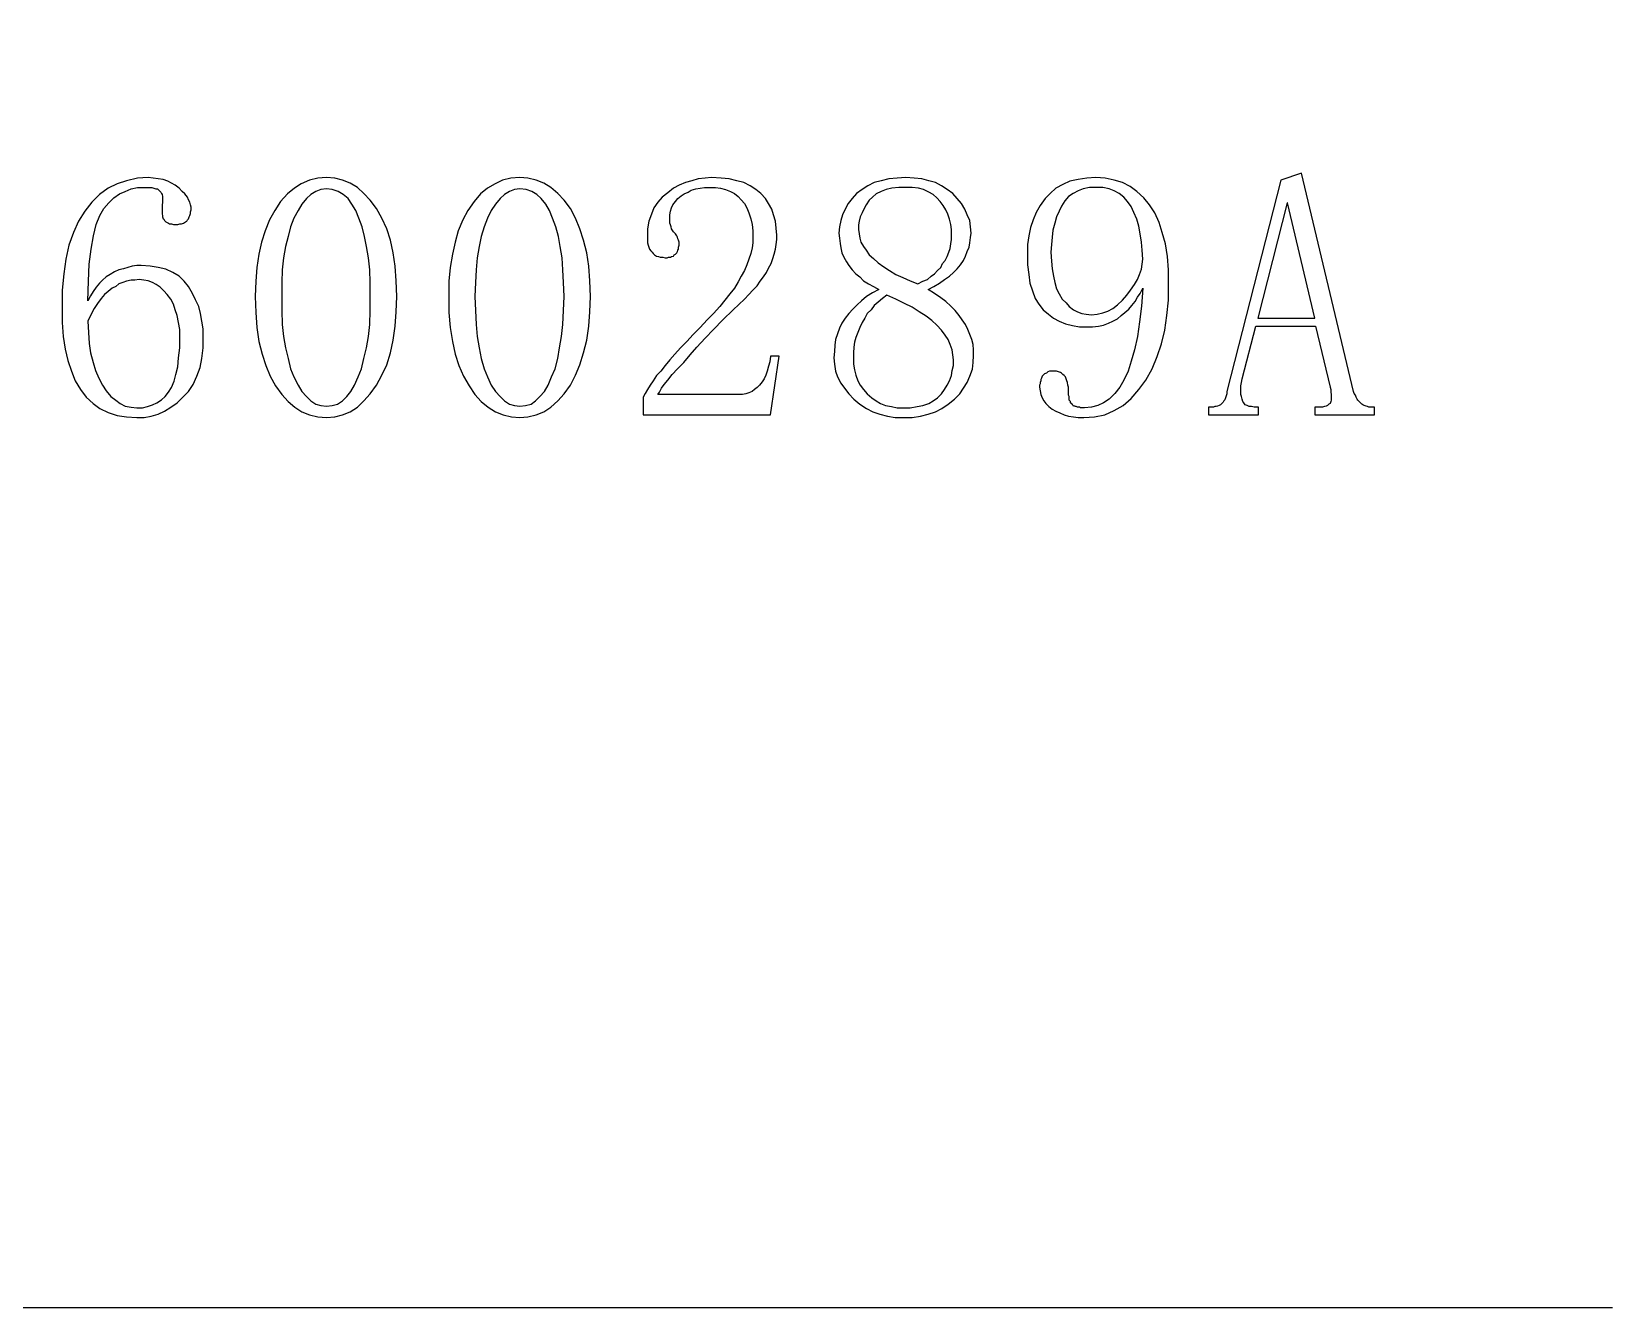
# Model space of a CAD drawing. Extents: x -210 to 210, y -160 to 160.
# Drawn here: x -129.22 to -104.25, y -160 to -139.84 of the extents above; entities that cross this region are included whole.
import ezdxf

# ---------------------------------------------------------------- set-up
doc = ezdxf.new("R2010")
doc.units = 0
doc.header["$MEASUREMENT"] = 0
doc.layers.get('0').update_dxf_attribs({"linetype": 'CONTINUOUS'})

msp = doc.modelspace()

# ---------------------------------------------------------------- linework, layer by layer
msp.add_lwpolyline([(-210.001016, -79.375498), (-210.001016, -158.001006), (-210.001016, -158.001006, 0.414214), (-208.000996, -160.000996), (-208.000996, -160.000996), (-104.250498, -160.000996)], format="xyb")
for points in [[(-127.35, -143.55), (-127.49, -143.54), (-127.49, -143.54), (-127.56, -143.54), (-127.56, -143.54), (-127.63, -143.55), (-127.63, -143.55), (-127.7, -143.57), (-127.7, -143.57), (-127.77, -143.59), (-127.77, -143.59), (-127.84, -143.61), (-127.84, -143.61), (-127.91, -143.64), (-127.91, -143.64), (-127.98, -143.68), (-127.98, -143.68), (-128.04, -143.72), (-128.04, -143.72), (-128.1, -143.77), (-128.1, -143.77), (-128.15, -143.82), (-128.15, -143.82), (-128.2, -143.88), (-128.2, -143.88), (-128.25, -143.95), (-128.25, -143.95), (-128.29, -144.02), (-128.29, -144.02), (-128.33, -144.1), (-128.33, -144.1), (-128.32, -143.79), (-128.32, -143.79), (-128.31, -143.52), (-128.31, -143.52), (-128.28, -143.28), (-128.28, -143.28), (-128.24, -143.07), (-128.24, -143.07), (-128.2, -142.89), (-128.2, -142.89), (-128.14, -142.75), (-128.14, -142.75), (-128.08, -142.64), (-128.08, -142.64), (-128, -142.55), (-128, -142.55), (-127.92, -142.47), (-127.92, -142.47), (-127.83, -142.41), (-127.83, -142.41), (-127.74, -142.37), (-127.74, -142.37), (-127.65, -142.33), (-127.65, -142.33), (-127.55, -142.31), (-127.55, -142.31), (-127.45, -142.31), (-127.45, -142.31), (-127.4, -142.31), (-127.4, -142.31), (-127.36, -142.31), (-127.36, -142.31), (-127.32, -142.31), (-127.32, -142.31), (-127.29, -142.32), (-127.29, -142.32), (-127.26, -142.33), (-127.26, -142.33), (-127.23, -142.33), (-127.23, -142.33), (-127.21, -142.35), (-127.21, -142.35), (-127.2, -142.36), (-127.2, -142.36), (-127.18, -142.38), (-127.18, -142.38), (-127.17, -142.4), (-127.17, -142.4), (-127.16, -142.42), (-127.16, -142.42), (-127.15, -142.45), (-127.15, -142.45), (-127.15, -142.47), (-127.15, -142.47), (-127.15, -142.5), (-127.15, -142.5), (-127.15, -142.51), (-127.15, -142.51), (-127.15, -142.52), (-127.15, -142.52), (-127.15, -142.54), (-127.15, -142.54), (-127.15, -142.55), (-127.15, -142.55), (-127.15, -142.56), (-127.15, -142.56), (-127.16, -142.57), (-127.16, -142.57), (-127.16, -142.58), (-127.16, -142.58), (-127.16, -142.59), (-127.16, -142.59), (-127.16, -142.61), (-127.16, -142.61), (-127.16, -142.62), (-127.16, -142.62), (-127.16, -142.63), (-127.16, -142.63), (-127.16, -142.64), (-127.16, -142.64), (-127.16, -142.65), (-127.16, -142.65), (-127.16, -142.67), (-127.16, -142.67), (-127.16, -142.7), (-127.16, -142.7), (-127.16, -142.73), (-127.16, -142.73), (-127.15, -142.75), (-127.15, -142.75), (-127.15, -142.77), (-127.15, -142.77), (-127.14, -142.8), (-127.14, -142.8), (-127.13, -142.81), (-127.13, -142.81), (-127.12, -142.83), (-127.12, -142.83), (-127.1, -142.85), (-127.1, -142.85), (-127.08, -142.86), (-127.08, -142.86), (-127.06, -142.87), (-127.06, -142.87), (-127.04, -142.88), (-127.04, -142.88), (-127.01, -142.88), (-127.01, -142.88), (-126.98, -142.89), (-126.98, -142.89), (-126.95, -142.89), (-126.95, -142.89), (-126.91, -142.89), (-126.91, -142.89), (-126.88, -142.88), (-126.88, -142.88), (-126.85, -142.88), (-126.85, -142.88), (-126.82, -142.87), (-126.82, -142.87), (-126.79, -142.85), (-126.79, -142.85), (-126.77, -142.84), (-126.77, -142.84), (-126.76, -142.82), (-126.76, -142.82), (-126.74, -142.8), (-126.74, -142.8), (-126.73, -142.77), (-126.73, -142.77), (-126.72, -142.75), (-126.72, -142.75), (-126.71, -142.72), (-126.71, -142.72), (-126.71, -142.69), (-126.71, -142.69), (-126.7, -142.66), (-126.7, -142.66), (-126.7, -142.62), (-126.7, -142.62), (-126.71, -142.58), (-126.71, -142.58), (-126.72, -142.54), (-126.72, -142.54), (-126.74, -142.5), (-126.74, -142.5), (-126.76, -142.46), (-126.76, -142.46), (-126.8, -142.41), (-126.8, -142.41), (-126.84, -142.37), (-126.84, -142.37), (-126.89, -142.32), (-126.89, -142.32), (-126.95, -142.27), (-126.95, -142.27), (-127.01, -142.24), (-127.01, -142.24), (-127.07, -142.21), (-127.07, -142.21), (-127.14, -142.18), (-127.14, -142.18), (-127.22, -142.17), (-127.22, -142.17), (-127.3, -142.16), (-127.3, -142.16), (-127.38, -142.15), (-127.38, -142.15), (-127.55, -142.16), (-127.55, -142.16), (-127.72, -142.2), (-127.72, -142.2), (-127.87, -142.25), (-127.87, -142.25), (-128.01, -142.32), (-128.01, -142.32), (-128.15, -142.42), (-128.15, -142.42), (-128.27, -142.54), (-128.27, -142.54), (-128.38, -142.68), (-128.38, -142.68), (-128.48, -142.84), (-128.48, -142.84), (-128.56, -143.02), (-128.56, -143.02), (-128.63, -143.22), (-128.63, -143.22), (-128.68, -143.44), (-128.68, -143.44), (-128.71, -143.67), (-128.71, -143.67), (-128.74, -143.93), (-128.74, -143.93), (-128.74, -144.21), (-128.74, -144.21), (-128.74, -144.44), (-128.74, -144.44), (-128.72, -144.66), (-128.72, -144.66), (-128.69, -144.86), (-128.69, -144.86), (-128.65, -145.04), (-128.65, -145.04), (-128.59, -145.21), (-128.59, -145.21), (-128.53, -145.36), (-128.53, -145.36), (-128.45, -145.5), (-128.45, -145.5), (-128.36, -145.62), (-128.36, -145.62), (-128.25, -145.72), (-128.25, -145.72), (-128.14, -145.8), (-128.14, -145.8), (-128.01, -145.86), (-128.01, -145.86), (-127.87, -145.91), (-127.87, -145.91), (-127.72, -145.93), (-127.72, -145.93), (-127.56, -145.94), (-127.56, -145.94), (-127.44, -145.94), (-127.44, -145.94), (-127.33, -145.92), (-127.33, -145.92), (-127.22, -145.89), (-127.22, -145.89), (-127.12, -145.84), (-127.12, -145.84), (-127.02, -145.78), (-127.02, -145.78), (-126.92, -145.71), (-126.92, -145.71), (-126.83, -145.62), (-126.83, -145.62), (-126.74, -145.53), (-126.74, -145.53), (-126.67, -145.42), (-126.67, -145.42), (-126.61, -145.29), (-126.61, -145.29), (-126.56, -145.15), (-126.56, -145.15), (-126.53, -145.01), (-126.53, -145.01), (-126.51, -144.84), (-126.51, -144.84), (-126.51, -144.67), (-126.51, -144.67), (-126.51, -144.54), (-126.51, -144.54), (-126.53, -144.42), (-126.53, -144.42), (-126.55, -144.3), (-126.55, -144.3), (-126.58, -144.19), (-126.58, -144.19), (-126.63, -144.08), (-126.63, -144.08), (-126.68, -143.98), (-126.68, -143.98), (-126.74, -143.87), (-126.74, -143.87), (-126.81, -143.79), (-126.81, -143.79), (-126.89, -143.71), (-126.89, -143.71), (-126.99, -143.65), (-126.99, -143.65), (-127.1, -143.6), (-127.1, -143.6), (-127.22, -143.57), (-127.22, -143.57), (-127.35, -143.55)], [(-124.7, -145.93), (-124.56, -145.94), (-124.56, -145.94), (-124.43, -145.93), (-124.43, -145.93), (-124.31, -145.9), (-124.31, -145.9), (-124.19, -145.85), (-124.19, -145.85), (-124.07, -145.78), (-124.07, -145.78), (-123.97, -145.68), (-123.97, -145.68), (-123.87, -145.57), (-123.87, -145.57), (-123.77, -145.43), (-123.77, -145.43), (-123.69, -145.27), (-123.69, -145.27), (-123.61, -145.11), (-123.61, -145.11), (-123.55, -144.92), (-123.55, -144.92), (-123.51, -144.72), (-123.51, -144.72), (-123.48, -144.5), (-123.48, -144.5), (-123.46, -144.27), (-123.46, -144.27), (-123.45, -144.03), (-123.45, -144.03), (-123.46, -143.78), (-123.46, -143.78), (-123.48, -143.55), (-123.48, -143.55), (-123.51, -143.34), (-123.51, -143.34), (-123.55, -143.14), (-123.55, -143.14), (-123.61, -142.96), (-123.61, -142.96), (-123.69, -142.79), (-123.69, -142.79), (-123.77, -142.64), (-123.77, -142.64), (-123.87, -142.51), (-123.87, -142.51), (-123.97, -142.4), (-123.97, -142.4), (-124.07, -142.31), (-124.07, -142.31), (-124.19, -142.24), (-124.19, -142.24), (-124.31, -142.19), (-124.31, -142.19), (-124.43, -142.16), (-124.43, -142.16), (-124.56, -142.15), (-124.56, -142.15), (-124.7, -142.16), (-124.7, -142.16), (-124.83, -142.19), (-124.83, -142.19), (-124.96, -142.25), (-124.96, -142.25), (-125.07, -142.32), (-125.07, -142.32), (-125.18, -142.41), (-125.18, -142.41), (-125.29, -142.53), (-125.29, -142.53), (-125.38, -142.67), (-125.38, -142.67), (-125.46, -142.82), (-125.46, -142.82), (-125.53, -142.99), (-125.53, -142.99), (-125.59, -143.17), (-125.59, -143.17), (-125.63, -143.36), (-125.63, -143.36), (-125.66, -143.57), (-125.66, -143.57), (-125.68, -143.79), (-125.68, -143.79), (-125.69, -144.03), (-125.69, -144.03), (-125.68, -144.28), (-125.68, -144.28), (-125.66, -144.52), (-125.66, -144.52), (-125.63, -144.74), (-125.63, -144.74), (-125.58, -144.94), (-125.58, -144.94), (-125.52, -145.12), (-125.52, -145.12), (-125.45, -145.29), (-125.45, -145.29), (-125.37, -145.44), (-125.37, -145.44), (-125.27, -145.58), (-125.27, -145.58), (-125.17, -145.69), (-125.17, -145.69), (-125.06, -145.78), (-125.06, -145.78), (-124.95, -145.85), (-124.95, -145.85), (-124.83, -145.9), (-124.83, -145.9), (-124.7, -145.93)], [(-121.64, -145.93), (-121.51, -145.94), (-121.51, -145.94), (-121.38, -145.93), (-121.38, -145.93), (-121.25, -145.9), (-121.25, -145.9), (-121.13, -145.85), (-121.13, -145.85), (-121.02, -145.78), (-121.02, -145.78), (-120.91, -145.68), (-120.91, -145.68), (-120.81, -145.57), (-120.81, -145.57), (-120.71, -145.43), (-120.71, -145.43), (-120.63, -145.27), (-120.63, -145.27), (-120.56, -145.11), (-120.56, -145.11), (-120.5, -144.92), (-120.5, -144.92), (-120.45, -144.72), (-120.45, -144.72), (-120.42, -144.5), (-120.42, -144.5), (-120.4, -144.27), (-120.4, -144.27), (-120.39, -144.03), (-120.39, -144.03), (-120.4, -143.78), (-120.4, -143.78), (-120.42, -143.55), (-120.42, -143.55), (-120.45, -143.34), (-120.45, -143.34), (-120.5, -143.14), (-120.5, -143.14), (-120.56, -142.96), (-120.56, -142.96), (-120.63, -142.79), (-120.63, -142.79), (-120.71, -142.64), (-120.71, -142.64), (-120.81, -142.51), (-120.81, -142.51), (-120.91, -142.4), (-120.91, -142.4), (-121.02, -142.31), (-121.02, -142.31), (-121.13, -142.24), (-121.13, -142.24), (-121.25, -142.19), (-121.25, -142.19), (-121.38, -142.16), (-121.38, -142.16), (-121.51, -142.15), (-121.51, -142.15), (-121.65, -142.16), (-121.65, -142.16), (-121.78, -142.19), (-121.78, -142.19), (-121.9, -142.25), (-121.9, -142.25), (-122.02, -142.32), (-122.02, -142.32), (-122.13, -142.41), (-122.13, -142.41), (-122.23, -142.53), (-122.23, -142.53), (-122.33, -142.67), (-122.33, -142.67), (-122.41, -142.82), (-122.41, -142.82), (-122.48, -142.99), (-122.48, -142.99), (-122.53, -143.17), (-122.53, -143.17), (-122.57, -143.36), (-122.57, -143.36), (-122.61, -143.57), (-122.61, -143.57), (-122.63, -143.79), (-122.63, -143.79), (-122.63, -144.03), (-122.63, -144.03), (-122.63, -144.28), (-122.63, -144.28), (-122.61, -144.52), (-122.61, -144.52), (-122.57, -144.74), (-122.57, -144.74), (-122.53, -144.94), (-122.53, -144.94), (-122.47, -145.12), (-122.47, -145.12), (-122.4, -145.29), (-122.4, -145.29), (-122.31, -145.44), (-122.31, -145.44), (-122.22, -145.58), (-122.22, -145.58), (-122.12, -145.69), (-122.12, -145.69), (-122.01, -145.78), (-122.01, -145.78), (-121.89, -145.85), (-121.89, -145.85), (-121.77, -145.9), (-121.77, -145.9), (-121.64, -145.93)], [(-117.83, -142.99), (-117.83, -143.1), (-117.83, -143.1), (-117.83, -143.18), (-117.83, -143.18), (-117.84, -143.26), (-117.84, -143.26), (-117.86, -143.35), (-117.86, -143.35), (-117.89, -143.44), (-117.89, -143.44), (-117.92, -143.53), (-117.92, -143.53), (-117.96, -143.62), (-117.96, -143.62), (-118.01, -143.71), (-118.01, -143.71), (-118.06, -143.8), (-118.06, -143.8), (-118.12, -143.9), (-118.12, -143.9), (-118.19, -143.99), (-118.19, -143.99), (-118.27, -144.09), (-118.27, -144.09), (-118.35, -144.19), (-118.35, -144.19), (-118.45, -144.3), (-118.45, -144.3), (-118.55, -144.4), (-118.55, -144.4), (-118.66, -144.52), (-118.66, -144.52), (-118.77, -144.63), (-118.77, -144.63), (-118.87, -144.74), (-118.87, -144.74), (-118.97, -144.84), (-118.97, -144.84), (-119.06, -144.94), (-119.06, -144.94), (-119.14, -145.03), (-119.14, -145.03), (-119.21, -145.12), (-119.21, -145.12), (-119.28, -145.21), (-119.28, -145.21), (-119.35, -145.28), (-119.35, -145.28), (-119.4, -145.36), (-119.4, -145.36), (-119.45, -145.43), (-119.45, -145.43), (-119.49, -145.5), (-119.49, -145.5), (-119.53, -145.56), (-119.53, -145.56), (-119.56, -145.62), (-119.56, -145.62), (-119.56, -145.9), (-119.56, -145.9), (-117.55, -145.9), (-117.55, -145.9), (-117.41, -144.97), (-117.41, -144.97), (-117.55, -144.97), (-117.55, -144.97), (-117.56, -145.06), (-117.56, -145.06), (-117.58, -145.13), (-117.58, -145.13), (-117.6, -145.21), (-117.6, -145.21), (-117.62, -145.27), (-117.62, -145.27), (-117.65, -145.33), (-117.65, -145.33), (-117.68, -145.38), (-117.68, -145.38), (-117.72, -145.43), (-117.72, -145.43), (-117.76, -145.47), (-117.76, -145.47), (-117.8, -145.5), (-117.8, -145.5), (-117.84, -145.53), (-117.84, -145.53), (-117.89, -145.55), (-117.89, -145.55), (-117.94, -145.57), (-117.94, -145.57), (-117.99, -145.58), (-117.99, -145.58), (-118.05, -145.58), (-118.05, -145.58), (-119.33, -145.58), (-119.33, -145.58), (-119.3, -145.54), (-119.3, -145.54), (-119.27, -145.48), (-119.27, -145.48), (-119.23, -145.42), (-119.23, -145.42), (-119.17, -145.35), (-119.17, -145.35), (-119.1, -145.26), (-119.1, -145.26), (-119.02, -145.17), (-119.02, -145.17), (-118.92, -145.07), (-118.92, -145.07), (-118.82, -144.95), (-118.82, -144.95), (-118.71, -144.83), (-118.71, -144.83), (-118.58, -144.69), (-118.58, -144.69), (-118.45, -144.55), (-118.45, -144.55), (-118.3, -144.4), (-118.3, -144.4), (-118.14, -144.24), (-118.14, -144.24), (-117.96, -144.07), (-117.96, -144.07), (-117.89, -144), (-117.89, -144), (-117.83, -143.93), (-117.83, -143.93), (-117.76, -143.86), (-117.76, -143.86), (-117.71, -143.79), (-117.71, -143.79), (-117.66, -143.72), (-117.66, -143.72), (-117.61, -143.65), (-117.61, -143.65), (-117.58, -143.58), (-117.58, -143.58), (-117.54, -143.51), (-117.54, -143.51), (-117.51, -143.43), (-117.51, -143.43), (-117.49, -143.36), (-117.49, -143.36), (-117.47, -143.28), (-117.47, -143.28), (-117.46, -143.21), (-117.46, -143.21), (-117.45, -143.13), (-117.45, -143.13), (-117.45, -143.06), (-117.45, -143.06), (-117.46, -142.95), (-117.46, -142.95), (-117.47, -142.84), (-117.47, -142.84), (-117.5, -142.74), (-117.5, -142.74), (-117.53, -142.65), (-117.53, -142.65), (-117.58, -142.56), (-117.58, -142.56), (-117.63, -142.48), (-117.63, -142.48), (-117.7, -142.4), (-117.7, -142.4), (-117.78, -142.34), (-117.78, -142.34), (-117.87, -142.28), (-117.87, -142.28), (-117.97, -142.23), (-117.97, -142.23), (-118.08, -142.2), (-118.08, -142.2), (-118.2, -142.17), (-118.2, -142.17), (-118.33, -142.16), (-118.33, -142.16), (-118.48, -142.15), (-118.48, -142.15), (-118.58, -142.16), (-118.58, -142.16), (-118.69, -142.17), (-118.69, -142.17), (-118.79, -142.2), (-118.79, -142.2), (-118.89, -142.23), (-118.89, -142.23), (-118.99, -142.27), (-118.99, -142.27), (-119.08, -142.32), (-119.08, -142.32), (-119.17, -142.39), (-119.17, -142.39), (-119.26, -142.46), (-119.26, -142.46), (-119.33, -142.54), (-119.33, -142.54), (-119.39, -142.63), (-119.39, -142.63), (-119.43, -142.73), (-119.43, -142.73), (-119.47, -142.84), (-119.47, -142.84), (-119.49, -142.96), (-119.49, -142.96), (-119.49, -143.08), (-119.49, -143.08), (-119.49, -143.13), (-119.49, -143.13), (-119.49, -143.18), (-119.49, -143.18), (-119.48, -143.22), (-119.48, -143.22), (-119.47, -143.25), (-119.47, -143.25), (-119.46, -143.28), (-119.46, -143.28), (-119.44, -143.31), (-119.44, -143.31), (-119.42, -143.33), (-119.42, -143.33), (-119.4, -143.35), (-119.4, -143.35), (-119.38, -143.37), (-119.38, -143.37), (-119.35, -143.39), (-119.35, -143.39), (-119.32, -143.4), (-119.32, -143.4), (-119.29, -143.41), (-119.29, -143.41), (-119.25, -143.41), (-119.25, -143.41), (-119.21, -143.42), (-119.21, -143.42), (-119.18, -143.42), (-119.18, -143.42), (-119.16, -143.41), (-119.16, -143.41), (-119.13, -143.41), (-119.13, -143.41), (-119.11, -143.4), (-119.11, -143.4), (-119.08, -143.39), (-119.08, -143.39), (-119.07, -143.37), (-119.07, -143.37), (-119.05, -143.36), (-119.05, -143.36), (-119.03, -143.34), (-119.03, -143.34), (-119.02, -143.32), (-119.02, -143.32), (-119.01, -143.3), (-119.01, -143.3), (-119, -143.28), (-119, -143.28), (-119, -143.25), (-119, -143.25), (-118.99, -143.22), (-118.99, -143.22), (-118.99, -143.19), (-118.99, -143.19), (-118.99, -143.17), (-118.99, -143.17), (-119, -143.14), (-119, -143.14), (-119.01, -143.12), (-119.01, -143.12), (-119.02, -143.09), (-119.02, -143.09), (-119.03, -143.07), (-119.03, -143.07), (-119.05, -143.04), (-119.05, -143.04), (-119.08, -143.01), (-119.08, -143.01), (-119.09, -142.99), (-119.09, -142.99), (-119.11, -142.96), (-119.11, -142.96), (-119.12, -142.93), (-119.12, -142.93), (-119.13, -142.9), (-119.13, -142.9), (-119.14, -142.87), (-119.14, -142.87), (-119.14, -142.84), (-119.14, -142.84), (-119.14, -142.8), (-119.14, -142.8), (-119.14, -142.74), (-119.14, -142.74), (-119.13, -142.68), (-119.13, -142.68), (-119.11, -142.63), (-119.11, -142.63), (-119.09, -142.58), (-119.09, -142.58), (-119.05, -142.53), (-119.05, -142.53), (-119.01, -142.48), (-119.01, -142.48), (-118.96, -142.44), (-118.96, -142.44), (-118.91, -142.41), (-118.91, -142.41), (-118.85, -142.38), (-118.85, -142.38), (-118.8, -142.35), (-118.8, -142.35), (-118.73, -142.33), (-118.73, -142.33), (-118.66, -142.32), (-118.66, -142.32), (-118.59, -142.31), (-118.59, -142.31), (-118.52, -142.31), (-118.52, -142.31), (-118.42, -142.31), (-118.42, -142.31), (-118.34, -142.32), (-118.34, -142.32), (-118.26, -142.34), (-118.26, -142.34), (-118.18, -142.37), (-118.18, -142.37), (-118.12, -142.4), (-118.12, -142.4), (-118.06, -142.45), (-118.06, -142.45), (-118.01, -142.5), (-118.01, -142.5), (-117.96, -142.56), (-117.96, -142.56), (-117.92, -142.63), (-117.92, -142.63), (-117.89, -142.71), (-117.89, -142.71), (-117.86, -142.8), (-117.86, -142.8), (-117.84, -142.89), (-117.84, -142.89), (-117.83, -142.99)], [(-114.35, -145.07), (-114.34, -144.96), (-114.34, -144.96), (-114.34, -144.87), (-114.34, -144.87), (-114.35, -144.79), (-114.35, -144.79), (-114.37, -144.71), (-114.37, -144.71), (-114.4, -144.63), (-114.4, -144.63), (-114.43, -144.55), (-114.43, -144.55), (-114.47, -144.47), (-114.47, -144.47), (-114.52, -144.4), (-114.52, -144.4), (-114.57, -144.33), (-114.57, -144.33), (-114.63, -144.25), (-114.63, -144.25), (-114.7, -144.18), (-114.7, -144.18), (-114.78, -144.11), (-114.78, -144.11), (-114.86, -144.05), (-114.86, -144.05), (-114.96, -143.98), (-114.96, -143.98), (-115.06, -143.92), (-115.06, -143.92), (-114.97, -143.87), (-114.97, -143.87), (-114.88, -143.82), (-114.88, -143.82), (-114.8, -143.76), (-114.8, -143.76), (-114.72, -143.71), (-114.72, -143.71), (-114.66, -143.65), (-114.66, -143.65), (-114.6, -143.59), (-114.6, -143.59), (-114.55, -143.53), (-114.55, -143.53), (-114.5, -143.46), (-114.5, -143.46), (-114.47, -143.39), (-114.47, -143.39), (-114.44, -143.32), (-114.44, -143.32), (-114.41, -143.25), (-114.41, -143.25), (-114.4, -143.18), (-114.4, -143.18), (-114.39, -143.1), (-114.39, -143.1), (-114.38, -143.03), (-114.38, -143.03), (-114.39, -142.93), (-114.39, -142.93), (-114.4, -142.83), (-114.4, -142.83), (-114.44, -142.74), (-114.44, -142.74), (-114.48, -142.65), (-114.48, -142.65), (-114.53, -142.56), (-114.53, -142.56), (-114.6, -142.48), (-114.6, -142.48), (-114.67, -142.4), (-114.67, -142.4), (-114.76, -142.34), (-114.76, -142.34), (-114.85, -142.28), (-114.85, -142.28), (-114.94, -142.23), (-114.94, -142.23), (-115.05, -142.2), (-115.05, -142.2), (-115.16, -142.17), (-115.16, -142.17), (-115.28, -142.16), (-115.28, -142.16), (-115.41, -142.15), (-115.41, -142.15), (-115.55, -142.16), (-115.55, -142.16), (-115.68, -142.17), (-115.68, -142.17), (-115.8, -142.2), (-115.8, -142.2), (-115.91, -142.23), (-115.91, -142.23), (-116.01, -142.28), (-116.01, -142.28), (-116.1, -142.34), (-116.1, -142.34), (-116.19, -142.4), (-116.19, -142.4), (-116.26, -142.48), (-116.26, -142.48), (-116.32, -142.56), (-116.32, -142.56), (-116.37, -142.65), (-116.37, -142.65), (-116.41, -142.74), (-116.41, -142.74), (-116.44, -142.83), (-116.44, -142.83), (-116.46, -142.93), (-116.46, -142.93), (-116.47, -143.03), (-116.47, -143.03), (-116.46, -143.11), (-116.46, -143.11), (-116.45, -143.19), (-116.45, -143.19), (-116.44, -143.26), (-116.44, -143.26), (-116.42, -143.34), (-116.42, -143.34), (-116.39, -143.41), (-116.39, -143.41), (-116.35, -143.48), (-116.35, -143.48), (-116.31, -143.54), (-116.31, -143.54), (-116.26, -143.61), (-116.26, -143.61), (-116.2, -143.67), (-116.2, -143.67), (-116.14, -143.72), (-116.14, -143.72), (-116.08, -143.78), (-116.08, -143.78), (-116, -143.83), (-116, -143.83), (-115.92, -143.87), (-115.92, -143.87), (-115.84, -143.92), (-115.84, -143.92), (-115.94, -143.97), (-115.94, -143.97), (-116.03, -144.03), (-116.03, -144.03), (-116.11, -144.1), (-116.11, -144.1), (-116.18, -144.16), (-116.18, -144.16), (-116.25, -144.23), (-116.25, -144.23), (-116.31, -144.3), (-116.31, -144.3), (-116.37, -144.37), (-116.37, -144.37), (-116.42, -144.45), (-116.42, -144.45), (-116.46, -144.53), (-116.46, -144.53), (-116.49, -144.62), (-116.49, -144.62), (-116.52, -144.71), (-116.52, -144.71), (-116.53, -144.8), (-116.53, -144.8), (-116.54, -144.9), (-116.54, -144.9), (-116.55, -145), (-116.55, -145), (-116.54, -145.1), (-116.54, -145.1), (-116.52, -145.21), (-116.52, -145.21), (-116.49, -145.3), (-116.49, -145.3), (-116.44, -145.4), (-116.44, -145.4), (-116.38, -145.48), (-116.38, -145.48), (-116.31, -145.57), (-116.31, -145.57), (-116.23, -145.65), (-116.23, -145.65), (-116.14, -145.73), (-116.14, -145.73), (-116.03, -145.8), (-116.03, -145.8), (-115.93, -145.85), (-115.93, -145.85), (-115.82, -145.89), (-115.82, -145.89), (-115.7, -145.92), (-115.7, -145.92), (-115.58, -145.94), (-115.58, -145.94), (-115.45, -145.94), (-115.45, -145.94), (-115.31, -145.94), (-115.31, -145.94), (-115.18, -145.92), (-115.18, -145.92), (-115.06, -145.89), (-115.06, -145.89), (-114.94, -145.85), (-114.94, -145.85), (-114.84, -145.8), (-114.84, -145.8), (-114.74, -145.73), (-114.74, -145.73), (-114.64, -145.65), (-114.64, -145.65), (-114.56, -145.57), (-114.56, -145.57), (-114.5, -145.48), (-114.5, -145.48), (-114.44, -145.39), (-114.44, -145.39), (-114.4, -145.29), (-114.4, -145.29), (-114.36, -145.18), (-114.36, -145.18), (-114.35, -145.07)], [(-114.69, -143.06), (-114.69, -142.97), (-114.69, -142.97), (-114.7, -142.89), (-114.7, -142.89), (-114.72, -142.81), (-114.72, -142.81), (-114.75, -142.73), (-114.75, -142.73), (-114.78, -142.66), (-114.78, -142.66), (-114.82, -142.59), (-114.82, -142.59), (-114.87, -142.53), (-114.87, -142.53), (-114.92, -142.47), (-114.92, -142.47), (-114.98, -142.42), (-114.98, -142.42), (-115.05, -142.38), (-115.05, -142.38), (-115.13, -142.34), (-115.13, -142.34), (-115.21, -142.32), (-115.21, -142.32), (-115.31, -142.31), (-115.31, -142.31), (-115.41, -142.31), (-115.41, -142.31), (-115.52, -142.31), (-115.52, -142.31), (-115.63, -142.32), (-115.63, -142.32), (-115.72, -142.34), (-115.72, -142.34), (-115.8, -142.37), (-115.8, -142.37), (-115.88, -142.41), (-115.88, -142.41), (-115.94, -142.46), (-115.94, -142.46), (-115.99, -142.51), (-115.99, -142.51), (-116.04, -142.58), (-116.04, -142.58), (-116.07, -142.64), (-116.07, -142.64), (-116.1, -142.71), (-116.1, -142.71), (-116.13, -142.77), (-116.13, -142.77), (-116.15, -142.84), (-116.15, -142.84), (-116.16, -142.9), (-116.16, -142.9), (-116.16, -142.97), (-116.16, -142.97), (-116.15, -143.04), (-116.15, -143.04), (-116.14, -143.11), (-116.14, -143.11), (-116.12, -143.17), (-116.12, -143.17), (-116.08, -143.24), (-116.08, -143.24), (-116.04, -143.3), (-116.04, -143.3), (-115.99, -143.37), (-115.99, -143.37), (-115.92, -143.43), (-115.92, -143.43), (-115.85, -143.5), (-115.85, -143.5), (-115.76, -143.56), (-115.76, -143.56), (-115.67, -143.62), (-115.67, -143.62), (-115.57, -143.68), (-115.57, -143.68), (-115.46, -143.73), (-115.46, -143.73), (-115.34, -143.78), (-115.34, -143.78), (-115.22, -143.83), (-115.22, -143.83), (-115.14, -143.79), (-115.14, -143.79), (-115.07, -143.76), (-115.07, -143.76), (-115.01, -143.71), (-115.01, -143.71), (-114.96, -143.67), (-114.96, -143.67), (-114.91, -143.62), (-114.91, -143.62), (-114.86, -143.57), (-114.86, -143.57), (-114.83, -143.51), (-114.83, -143.51), (-114.79, -143.46), (-114.79, -143.46), (-114.76, -143.4), (-114.76, -143.4), (-114.73, -143.33), (-114.73, -143.33), (-114.71, -143.27), (-114.71, -143.27), (-114.7, -143.2), (-114.7, -143.2), (-114.69, -143.13), (-114.69, -143.13), (-114.69, -143.06)], [(-112.67, -144.51), (-112.55, -144.51), (-112.55, -144.51), (-112.46, -144.51), (-112.46, -144.51), (-112.37, -144.5), (-112.37, -144.5), (-112.29, -144.48), (-112.29, -144.48), (-112.21, -144.45), (-112.21, -144.45), (-112.14, -144.42), (-112.14, -144.42), (-112.07, -144.38), (-112.07, -144.38), (-112.01, -144.33), (-112.01, -144.33), (-111.95, -144.28), (-111.95, -144.28), (-111.89, -144.23), (-111.89, -144.23), (-111.84, -144.17), (-111.84, -144.17), (-111.79, -144.11), (-111.79, -144.11), (-111.75, -144.04), (-111.75, -144.04), (-111.71, -143.98), (-111.71, -143.98), (-111.67, -143.9), (-111.67, -143.9), (-111.69, -144.18), (-111.69, -144.18), (-111.72, -144.43), (-111.72, -144.43), (-111.75, -144.66), (-111.75, -144.66), (-111.8, -144.87), (-111.8, -144.87), (-111.85, -145.05), (-111.85, -145.05), (-111.9, -145.21), (-111.9, -145.21), (-111.97, -145.35), (-111.97, -145.35), (-112.03, -145.46), (-112.03, -145.46), (-112.11, -145.56), (-112.11, -145.56), (-112.2, -145.65), (-112.2, -145.65), (-112.29, -145.71), (-112.29, -145.71), (-112.38, -145.75), (-112.38, -145.75), (-112.48, -145.78), (-112.48, -145.78), (-112.59, -145.79), (-112.59, -145.79), (-112.61, -145.79), (-112.61, -145.79), (-112.62, -145.79), (-112.62, -145.79), (-112.64, -145.79), (-112.64, -145.79), (-112.65, -145.79), (-112.65, -145.79), (-112.67, -145.78), (-112.67, -145.78), (-112.69, -145.78), (-112.69, -145.78), (-112.7, -145.78), (-112.7, -145.78), (-112.72, -145.77), (-112.72, -145.77), (-112.73, -145.77), (-112.73, -145.77), (-112.74, -145.76), (-112.74, -145.76), (-112.76, -145.76), (-112.76, -145.76), (-112.77, -145.75), (-112.77, -145.75), (-112.78, -145.74), (-112.78, -145.74), (-112.78, -145.73), (-112.78, -145.73), (-112.79, -145.73), (-112.79, -145.73), (-112.79, -145.72), (-112.79, -145.72), (-112.8, -145.72), (-112.8, -145.72), (-112.81, -145.71), (-112.81, -145.71), (-112.81, -145.69), (-112.81, -145.69), (-112.82, -145.68), (-112.82, -145.68), (-112.83, -145.67), (-112.83, -145.67), (-112.83, -145.65), (-112.83, -145.65), (-112.83, -145.63), (-112.83, -145.63), (-112.83, -145.61), (-112.83, -145.61), (-112.84, -145.59), (-112.84, -145.59), (-112.84, -145.57), (-112.84, -145.57), (-112.84, -145.55), (-112.84, -145.55), (-112.84, -145.53), (-112.84, -145.53), (-112.84, -145.49), (-112.84, -145.49), (-112.84, -145.46), (-112.84, -145.46), (-112.85, -145.43), (-112.85, -145.43), (-112.86, -145.39), (-112.86, -145.39), (-112.87, -145.36), (-112.87, -145.36), (-112.88, -145.33), (-112.88, -145.33), (-112.89, -145.3), (-112.89, -145.3), (-112.91, -145.28), (-112.91, -145.28), (-112.93, -145.26), (-112.93, -145.26), (-112.95, -145.24), (-112.95, -145.24), (-112.97, -145.23), (-112.97, -145.23), (-113, -145.22), (-113, -145.22), (-113.03, -145.21), (-113.03, -145.21), (-113.06, -145.21), (-113.06, -145.21), (-113.1, -145.21), (-113.1, -145.21), (-113.14, -145.21), (-113.14, -145.21), (-113.17, -145.22), (-113.17, -145.22), (-113.19, -145.24), (-113.19, -145.24), (-113.22, -145.25), (-113.22, -145.25), (-113.24, -145.27), (-113.24, -145.27), (-113.26, -145.29), (-113.26, -145.29), (-113.27, -145.32), (-113.27, -145.32), (-113.28, -145.34), (-113.28, -145.34), (-113.28, -145.36), (-113.28, -145.36), (-113.29, -145.39), (-113.29, -145.39), (-113.29, -145.41), (-113.29, -145.41), (-113.3, -145.43), (-113.3, -145.43), (-113.3, -145.46), (-113.3, -145.46), (-113.29, -145.52), (-113.29, -145.52), (-113.28, -145.58), (-113.28, -145.58), (-113.26, -145.63), (-113.26, -145.63), (-113.23, -145.68), (-113.23, -145.68), (-113.2, -145.72), (-113.2, -145.72), (-113.15, -145.77), (-113.15, -145.77), (-113.1, -145.81), (-113.1, -145.81), (-113.04, -145.84), (-113.04, -145.84), (-112.98, -145.87), (-112.98, -145.87), (-112.91, -145.9), (-112.91, -145.9), (-112.84, -145.92), (-112.84, -145.92), (-112.76, -145.93), (-112.76, -145.93), (-112.69, -145.94), (-112.69, -145.94), (-112.6, -145.94), (-112.6, -145.94), (-112.43, -145.93), (-112.43, -145.93), (-112.27, -145.9), (-112.27, -145.9), (-112.12, -145.83), (-112.12, -145.83), (-111.98, -145.75), (-111.98, -145.75), (-111.85, -145.64), (-111.85, -145.64), (-111.73, -145.5), (-111.73, -145.5), (-111.62, -145.35), (-111.62, -145.35), (-111.52, -145.17), (-111.52, -145.17), (-111.44, -144.98), (-111.44, -144.98), (-111.37, -144.78), (-111.37, -144.78), (-111.32, -144.56), (-111.32, -144.56), (-111.29, -144.33), (-111.29, -144.33), (-111.26, -144.09), (-111.26, -144.09), (-111.26, -143.83), (-111.26, -143.83), (-111.26, -143.61), (-111.26, -143.61), (-111.28, -143.4), (-111.28, -143.4), (-111.31, -143.2), (-111.31, -143.2), (-111.36, -143.02), (-111.36, -143.02), (-111.41, -142.86), (-111.41, -142.86), (-111.48, -142.71), (-111.48, -142.71), (-111.56, -142.58), (-111.56, -142.58), (-111.65, -142.47), (-111.65, -142.47), (-111.76, -142.37), (-111.76, -142.37), (-111.87, -142.29), (-111.87, -142.29), (-111.99, -142.23), (-111.99, -142.23), (-112.12, -142.19), (-112.12, -142.19), (-112.26, -142.16), (-112.26, -142.16), (-112.41, -142.15), (-112.41, -142.15), (-112.55, -142.16), (-112.55, -142.16), (-112.69, -142.18), (-112.69, -142.18), (-112.82, -142.21), (-112.82, -142.21), (-112.93, -142.26), (-112.93, -142.26), (-113.04, -142.32), (-113.04, -142.32), (-113.13, -142.4), (-113.13, -142.4), (-113.21, -142.48), (-113.21, -142.48), (-113.29, -142.59), (-113.29, -142.59), (-113.35, -142.7), (-113.35, -142.7), (-113.4, -142.82), (-113.4, -142.82), (-113.44, -142.94), (-113.44, -142.94), (-113.47, -143.07), (-113.47, -143.07), (-113.49, -143.21), (-113.49, -143.21), (-113.49, -143.36), (-113.49, -143.36), (-113.49, -143.53), (-113.49, -143.53), (-113.47, -143.68), (-113.47, -143.68), (-113.45, -143.82), (-113.45, -143.82), (-113.41, -143.94), (-113.41, -143.94), (-113.37, -144.06), (-113.37, -144.06), (-113.31, -144.15), (-113.31, -144.15), (-113.24, -144.24), (-113.24, -144.24), (-113.16, -144.31), (-113.16, -144.31), (-113.08, -144.37), (-113.08, -144.37), (-112.99, -144.42), (-112.99, -144.42), (-112.89, -144.46), (-112.89, -144.46), (-112.78, -144.49), (-112.78, -144.49), (-112.67, -144.51)], [(-113.12, -143.33), (-113.11, -143.47), (-113.11, -143.47), (-113.1, -143.59), (-113.1, -143.59), (-113.08, -143.71), (-113.08, -143.71), (-113.06, -143.81), (-113.06, -143.81), (-113.03, -143.91), (-113.03, -143.91), (-112.99, -143.99), (-112.99, -143.99), (-112.94, -144.07), (-112.94, -144.07), (-112.88, -144.13), (-112.88, -144.13), (-112.83, -144.19), (-112.83, -144.19), (-112.76, -144.24), (-112.76, -144.24), (-112.7, -144.27), (-112.7, -144.27), (-112.63, -144.3), (-112.63, -144.3), (-112.56, -144.31), (-112.56, -144.31), (-112.48, -144.32), (-112.48, -144.32), (-112.39, -144.31), (-112.39, -144.31), (-112.3, -144.29), (-112.3, -144.29), (-112.22, -144.26), (-112.22, -144.26), (-112.14, -144.22), (-112.14, -144.22), (-112.07, -144.16), (-112.07, -144.16), (-111.99, -144.09), (-111.99, -144.09), (-111.92, -144.01), (-111.92, -144.01), (-111.86, -143.93), (-111.86, -143.93), (-111.8, -143.84), (-111.8, -143.84), (-111.75, -143.76), (-111.75, -143.76), (-111.72, -143.68), (-111.72, -143.68), (-111.69, -143.6), (-111.69, -143.6), (-111.68, -143.52), (-111.68, -143.52), (-111.67, -143.44), (-111.67, -143.44), (-111.68, -143.3), (-111.68, -143.3), (-111.69, -143.17), (-111.69, -143.17), (-111.71, -143.04), (-111.71, -143.04), (-111.73, -142.92), (-111.73, -142.92), (-111.76, -142.81), (-111.76, -142.81), (-111.81, -142.7), (-111.81, -142.7), (-111.85, -142.61), (-111.85, -142.61), (-111.91, -142.53), (-111.91, -142.53), (-111.97, -142.46), (-111.97, -142.46), (-112.04, -142.4), (-112.04, -142.4), (-112.12, -142.36), (-112.12, -142.36), (-112.2, -142.33), (-112.2, -142.33), (-112.3, -142.31), (-112.3, -142.31), (-112.41, -142.31), (-112.41, -142.31), (-112.51, -142.31), (-112.51, -142.31), (-112.61, -142.33), (-112.61, -142.33), (-112.69, -142.36), (-112.69, -142.36), (-112.77, -142.4), (-112.77, -142.4), (-112.84, -142.45), (-112.84, -142.45), (-112.9, -142.52), (-112.9, -142.52), (-112.95, -142.6), (-112.95, -142.6), (-112.99, -142.68), (-112.99, -142.68), (-113.03, -142.77), (-113.03, -142.77), (-113.06, -142.87), (-113.06, -142.87), (-113.09, -142.98), (-113.09, -142.98), (-113.1, -143.09), (-113.1, -143.09), (-113.11, -143.21), (-113.11, -143.21), (-113.12, -143.33)], [(-109.88, -144.5), (-108.94, -144.5), (-108.94, -144.5), (-108.71, -145.46), (-108.71, -145.46), (-108.7, -145.5), (-108.7, -145.5), (-108.7, -145.54), (-108.7, -145.54), (-108.69, -145.58), (-108.69, -145.58), (-108.69, -145.61), (-108.69, -145.61), (-108.69, -145.64), (-108.69, -145.64), (-108.69, -145.67), (-108.69, -145.67), (-108.7, -145.69), (-108.7, -145.69), (-108.71, -145.72), (-108.71, -145.72), (-108.73, -145.73), (-108.73, -145.73), (-108.75, -145.75), (-108.75, -145.75), (-108.77, -145.76), (-108.77, -145.76), (-108.8, -145.77), (-108.8, -145.77), (-108.83, -145.78), (-108.83, -145.78), (-108.87, -145.78), (-108.87, -145.78), (-108.95, -145.78), (-108.95, -145.78), (-108.95, -145.9), (-108.95, -145.9), (-108.01, -145.9), (-108.01, -145.9), (-108.01, -145.78), (-108.01, -145.78), (-108.08, -145.78), (-108.08, -145.78), (-108.1, -145.78), (-108.1, -145.78), (-108.12, -145.77), (-108.12, -145.77), (-108.14, -145.76), (-108.14, -145.76), (-108.17, -145.75), (-108.17, -145.75), (-108.19, -145.74), (-108.19, -145.74), (-108.21, -145.73), (-108.21, -145.73), (-108.23, -145.71), (-108.23, -145.71), (-108.25, -145.69), (-108.25, -145.69), (-108.27, -145.67), (-108.27, -145.67), (-108.28, -145.65), (-108.28, -145.65), (-108.3, -145.62), (-108.3, -145.62), (-108.31, -145.59), (-108.31, -145.59), (-108.33, -145.56), (-108.33, -145.56), (-108.34, -145.53), (-108.34, -145.53), (-109.16, -142.08), (-109.16, -142.08), (-109.49, -142.19), (-109.49, -142.19), (-110.34, -145.53), (-110.34, -145.53), (-110.34, -145.57), (-110.34, -145.57), (-110.35, -145.6), (-110.35, -145.6), (-110.36, -145.63), (-110.36, -145.63), (-110.37, -145.66), (-110.37, -145.66), (-110.39, -145.68), (-110.39, -145.68), (-110.4, -145.7), (-110.4, -145.7), (-110.42, -145.72), (-110.42, -145.72), (-110.44, -145.74), (-110.44, -145.74), (-110.46, -145.75), (-110.46, -145.75), (-110.49, -145.76), (-110.49, -145.76), (-110.51, -145.77), (-110.51, -145.77), (-110.53, -145.77), (-110.53, -145.77), (-110.55, -145.78), (-110.55, -145.78), (-110.58, -145.78), (-110.58, -145.78), (-110.63, -145.78), (-110.63, -145.78), (-110.63, -145.9), (-110.63, -145.9), (-109.84, -145.9), (-109.84, -145.9), (-109.84, -145.78), (-109.84, -145.78), (-109.91, -145.78), (-109.91, -145.78), (-109.95, -145.77), (-109.95, -145.77), (-109.99, -145.77), (-109.99, -145.77), (-110.02, -145.75), (-110.02, -145.75), (-110.05, -145.74), (-110.05, -145.74), (-110.07, -145.71), (-110.07, -145.71), (-110.09, -145.69), (-110.09, -145.69), (-110.1, -145.65), (-110.1, -145.65), (-110.11, -145.61), (-110.11, -145.61), (-110.12, -145.58), (-110.12, -145.58), (-110.12, -145.53), (-110.12, -145.53), (-110.12, -145.49), (-110.12, -145.49), (-110.12, -145.44), (-110.12, -145.44), (-110.11, -145.39), (-110.11, -145.39), (-110.1, -145.33), (-110.1, -145.33), (-109.88, -144.5)], [(-124.56, -142.33), (-124.65, -142.34), (-124.65, -142.34), (-124.73, -142.37), (-124.73, -142.37), (-124.81, -142.42), (-124.81, -142.42), (-124.88, -142.48), (-124.88, -142.48), (-124.95, -142.57), (-124.95, -142.57), (-125.01, -142.67), (-125.01, -142.67), (-125.08, -142.79), (-125.08, -142.79), (-125.13, -142.93), (-125.13, -142.93), (-125.17, -143.08), (-125.17, -143.08), (-125.21, -143.24), (-125.21, -143.24), (-125.24, -143.42), (-125.24, -143.42), (-125.26, -143.61), (-125.26, -143.61), (-125.27, -143.81), (-125.27, -143.81), (-125.27, -144.03), (-125.27, -144.03), (-125.27, -144.25), (-125.27, -144.25), (-125.26, -144.47), (-125.26, -144.47), (-125.24, -144.66), (-125.24, -144.66), (-125.21, -144.84), (-125.21, -144.84), (-125.17, -145.01), (-125.17, -145.01), (-125.13, -145.17), (-125.13, -145.17), (-125.08, -145.3), (-125.08, -145.3), (-125.01, -145.43), (-125.01, -145.43), (-124.95, -145.53), (-124.95, -145.53), (-124.88, -145.61), (-124.88, -145.61), (-124.81, -145.68), (-124.81, -145.68), (-124.73, -145.73), (-124.73, -145.73), (-124.65, -145.75), (-124.65, -145.75), (-124.56, -145.76), (-124.56, -145.76), (-124.47, -145.75), (-124.47, -145.75), (-124.39, -145.73), (-124.39, -145.73), (-124.31, -145.68), (-124.31, -145.68), (-124.24, -145.61), (-124.24, -145.61), (-124.18, -145.53), (-124.18, -145.53), (-124.12, -145.43), (-124.12, -145.43), (-124.06, -145.3), (-124.06, -145.3), (-124.01, -145.17), (-124.01, -145.17), (-123.97, -145.01), (-123.97, -145.01), (-123.93, -144.84), (-123.93, -144.84), (-123.9, -144.66), (-123.9, -144.66), (-123.88, -144.47), (-123.88, -144.47), (-123.87, -144.25), (-123.87, -144.25), (-123.87, -144.03), (-123.87, -144.03), (-123.87, -143.81), (-123.87, -143.81), (-123.88, -143.61), (-123.88, -143.61), (-123.9, -143.42), (-123.9, -143.42), (-123.93, -143.24), (-123.93, -143.24), (-123.96, -143.08), (-123.96, -143.08), (-124, -142.93), (-124, -142.93), (-124.05, -142.79), (-124.05, -142.79), (-124.1, -142.67), (-124.1, -142.67), (-124.16, -142.57), (-124.16, -142.57), (-124.22, -142.48), (-124.22, -142.48), (-124.3, -142.42), (-124.3, -142.42), (-124.38, -142.37), (-124.38, -142.37), (-124.47, -142.34), (-124.47, -142.34), (-124.56, -142.33)], [(-121.51, -142.33), (-121.59, -142.34), (-121.59, -142.34), (-121.67, -142.37), (-121.67, -142.37), (-121.75, -142.42), (-121.75, -142.42), (-121.82, -142.48), (-121.82, -142.48), (-121.89, -142.57), (-121.89, -142.57), (-121.96, -142.67), (-121.96, -142.67), (-122.02, -142.79), (-122.02, -142.79), (-122.07, -142.93), (-122.07, -142.93), (-122.12, -143.08), (-122.12, -143.08), (-122.15, -143.24), (-122.15, -143.24), (-122.18, -143.42), (-122.18, -143.42), (-122.2, -143.61), (-122.2, -143.61), (-122.21, -143.81), (-122.21, -143.81), (-122.22, -144.03), (-122.22, -144.03), (-122.21, -144.25), (-122.21, -144.25), (-122.2, -144.47), (-122.2, -144.47), (-122.18, -144.66), (-122.18, -144.66), (-122.15, -144.84), (-122.15, -144.84), (-122.12, -145.01), (-122.12, -145.01), (-122.07, -145.17), (-122.07, -145.17), (-122.02, -145.3), (-122.02, -145.3), (-121.96, -145.43), (-121.96, -145.43), (-121.89, -145.53), (-121.89, -145.53), (-121.82, -145.61), (-121.82, -145.61), (-121.75, -145.68), (-121.75, -145.68), (-121.67, -145.73), (-121.67, -145.73), (-121.59, -145.75), (-121.59, -145.75), (-121.51, -145.76), (-121.51, -145.76), (-121.42, -145.75), (-121.42, -145.75), (-121.33, -145.73), (-121.33, -145.73), (-121.26, -145.68), (-121.26, -145.68), (-121.19, -145.61), (-121.19, -145.61), (-121.12, -145.53), (-121.12, -145.53), (-121.06, -145.43), (-121.06, -145.43), (-121.01, -145.3), (-121.01, -145.3), (-120.95, -145.17), (-120.95, -145.17), (-120.91, -145.01), (-120.91, -145.01), (-120.88, -144.84), (-120.88, -144.84), (-120.85, -144.66), (-120.85, -144.66), (-120.83, -144.47), (-120.83, -144.47), (-120.82, -144.25), (-120.82, -144.25), (-120.81, -144.03), (-120.81, -144.03), (-120.82, -143.81), (-120.82, -143.81), (-120.83, -143.61), (-120.83, -143.61), (-120.84, -143.42), (-120.84, -143.42), (-120.87, -143.24), (-120.87, -143.24), (-120.9, -143.08), (-120.9, -143.08), (-120.94, -142.93), (-120.94, -142.93), (-120.99, -142.79), (-120.99, -142.79), (-121.04, -142.67), (-121.04, -142.67), (-121.1, -142.57), (-121.1, -142.57), (-121.17, -142.48), (-121.17, -142.48), (-121.24, -142.42), (-121.24, -142.42), (-121.32, -142.37), (-121.32, -142.37), (-121.41, -142.34), (-121.41, -142.34), (-121.51, -142.33)], [(-109.38, -142.55), (-109.39, -142.55), (-109.39, -142.55), (-109.85, -144.37), (-109.85, -144.37), (-108.95, -144.37), (-108.95, -144.37), (-109.38, -142.55)], [(-128.33, -144.42), (-128.32, -144.6), (-128.32, -144.6), (-128.31, -144.77), (-128.31, -144.77), (-128.29, -144.92), (-128.29, -144.92), (-128.25, -145.07), (-128.25, -145.07), (-128.21, -145.2), (-128.21, -145.2), (-128.16, -145.32), (-128.16, -145.32), (-128.1, -145.43), (-128.1, -145.43), (-128.04, -145.52), (-128.04, -145.52), (-127.97, -145.61), (-127.97, -145.61), (-127.89, -145.67), (-127.89, -145.67), (-127.82, -145.72), (-127.82, -145.72), (-127.74, -145.76), (-127.74, -145.76), (-127.65, -145.78), (-127.65, -145.78), (-127.56, -145.79), (-127.56, -145.79), (-127.47, -145.79), (-127.47, -145.79), (-127.39, -145.77), (-127.39, -145.77), (-127.31, -145.74), (-127.31, -145.74), (-127.24, -145.71), (-127.24, -145.71), (-127.17, -145.66), (-127.17, -145.66), (-127.11, -145.61), (-127.11, -145.61), (-127.06, -145.54), (-127.06, -145.54), (-127.01, -145.47), (-127.01, -145.47), (-126.97, -145.37), (-126.97, -145.37), (-126.94, -145.26), (-126.94, -145.26), (-126.91, -145.14), (-126.91, -145.14), (-126.9, -145), (-126.9, -145), (-126.88, -144.84), (-126.88, -144.84), (-126.88, -144.67), (-126.88, -144.67), (-126.88, -144.55), (-126.88, -144.55), (-126.9, -144.44), (-126.9, -144.44), (-126.92, -144.33), (-126.92, -144.33), (-126.95, -144.24), (-126.95, -144.24), (-126.98, -144.15), (-126.98, -144.15), (-127.02, -144.07), (-127.02, -144.07), (-127.08, -144), (-127.08, -144), (-127.13, -143.94), (-127.13, -143.94), (-127.19, -143.88), (-127.19, -143.88), (-127.25, -143.84), (-127.25, -143.84), (-127.31, -143.81), (-127.31, -143.81), (-127.38, -143.78), (-127.38, -143.78), (-127.45, -143.77), (-127.45, -143.77), (-127.52, -143.76), (-127.52, -143.76), (-127.59, -143.77), (-127.59, -143.77), (-127.65, -143.77), (-127.65, -143.77), (-127.72, -143.79), (-127.72, -143.79), (-127.78, -143.81), (-127.78, -143.81), (-127.84, -143.83), (-127.84, -143.83), (-127.89, -143.87), (-127.89, -143.87), (-127.95, -143.9), (-127.95, -143.9), (-128.01, -143.95), (-128.01, -143.95), (-128.07, -144), (-128.07, -144), (-128.12, -144.06), (-128.12, -144.06), (-128.18, -144.14), (-128.18, -144.14), (-128.23, -144.22), (-128.23, -144.22), (-128.28, -144.31), (-128.28, -144.31), (-128.33, -144.42)], [(-116.24, -145), (-116.24, -145.1), (-116.24, -145.1), (-116.22, -145.19), (-116.22, -145.19), (-116.2, -145.27), (-116.2, -145.27), (-116.17, -145.36), (-116.17, -145.36), (-116.13, -145.43), (-116.13, -145.43), (-116.08, -145.5), (-116.08, -145.5), (-116.02, -145.57), (-116.02, -145.57), (-115.95, -145.63), (-115.95, -145.63), (-115.88, -145.68), (-115.88, -145.68), (-115.81, -145.72), (-115.81, -145.72), (-115.73, -145.75), (-115.73, -145.75), (-115.64, -145.77), (-115.64, -145.77), (-115.55, -145.79), (-115.55, -145.79), (-115.45, -145.79), (-115.45, -145.79), (-115.34, -145.79), (-115.34, -145.79), (-115.23, -145.77), (-115.23, -145.77), (-115.14, -145.75), (-115.14, -145.75), (-115.05, -145.72), (-115.05, -145.72), (-114.98, -145.68), (-114.98, -145.68), (-114.91, -145.63), (-114.91, -145.63), (-114.85, -145.57), (-114.85, -145.57), (-114.8, -145.5), (-114.8, -145.5), (-114.76, -145.43), (-114.76, -145.43), (-114.72, -145.36), (-114.72, -145.36), (-114.69, -145.28), (-114.69, -145.28), (-114.68, -145.2), (-114.68, -145.2), (-114.66, -145.12), (-114.66, -145.12), (-114.66, -145.03), (-114.66, -145.03), (-114.67, -144.95), (-114.67, -144.95), (-114.68, -144.87), (-114.68, -144.87), (-114.71, -144.79), (-114.71, -144.79), (-114.74, -144.71), (-114.74, -144.71), (-114.79, -144.64), (-114.79, -144.64), (-114.85, -144.56), (-114.85, -144.56), (-114.92, -144.48), (-114.92, -144.48), (-115, -144.41), (-115, -144.41), (-115.09, -144.34), (-115.09, -144.34), (-115.2, -144.27), (-115.2, -144.27), (-115.31, -144.2), (-115.31, -144.2), (-115.43, -144.14), (-115.43, -144.14), (-115.57, -144.07), (-115.57, -144.07), (-115.71, -144.01), (-115.71, -144.01), (-115.78, -144.06), (-115.78, -144.06), (-115.85, -144.12), (-115.85, -144.12), (-115.91, -144.17), (-115.91, -144.17), (-115.96, -144.24), (-115.96, -144.24), (-116.02, -144.3), (-116.02, -144.3), (-116.06, -144.37), (-116.06, -144.37), (-116.1, -144.44), (-116.1, -144.44), (-116.14, -144.52), (-116.14, -144.52), (-116.17, -144.6), (-116.17, -144.6), (-116.2, -144.68), (-116.2, -144.68), (-116.22, -144.75), (-116.22, -144.75), (-116.23, -144.83), (-116.23, -144.83), (-116.24, -144.92), (-116.24, -144.92), (-116.24, -145)]]:
    msp.add_lwpolyline(points)

doc.saveas('drawing.dxf')
